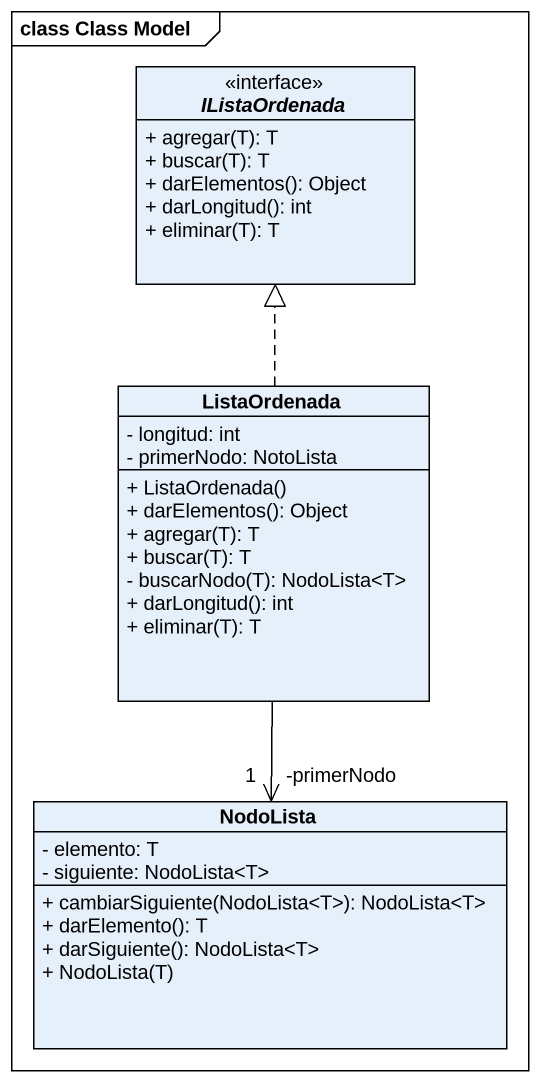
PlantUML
@startuml
mainframe class Class Model
hide circle
hide empty members
skinparam classAttributeIconSize 0
interface IListaOrdenada <<interface>> {
  + agregar(T): T
  + buscar(T): T
  + darElementos(): Object
  + darLongitud(): int
  + eliminar(T): T
}
class ListaOrdenada {
  - longitud: int
  - primerNodo: NotoLista
  + ListaOrdenada()
  + darElementos(): Object
  + agregar(T): T
  + buscar(T): T
  - buscarNodo(T): NodoLista<T>
  + darLongitud(): int
  + eliminar(T): T
}
class NodoLista {
  - elemento: T
  - siguiente: NodoLista<T>
  + cambiarSiguiente(NodoLista<T>): NodoLista<T>
  + darElemento(): T
  + darSiguiente(): NodoLista<T>
  + NodoLista(T)
}
ListaOrdenada .up.|> IListaOrdenada
ListaOrdenada --> "-primerNodo\n1" NodoLista
@enduml
